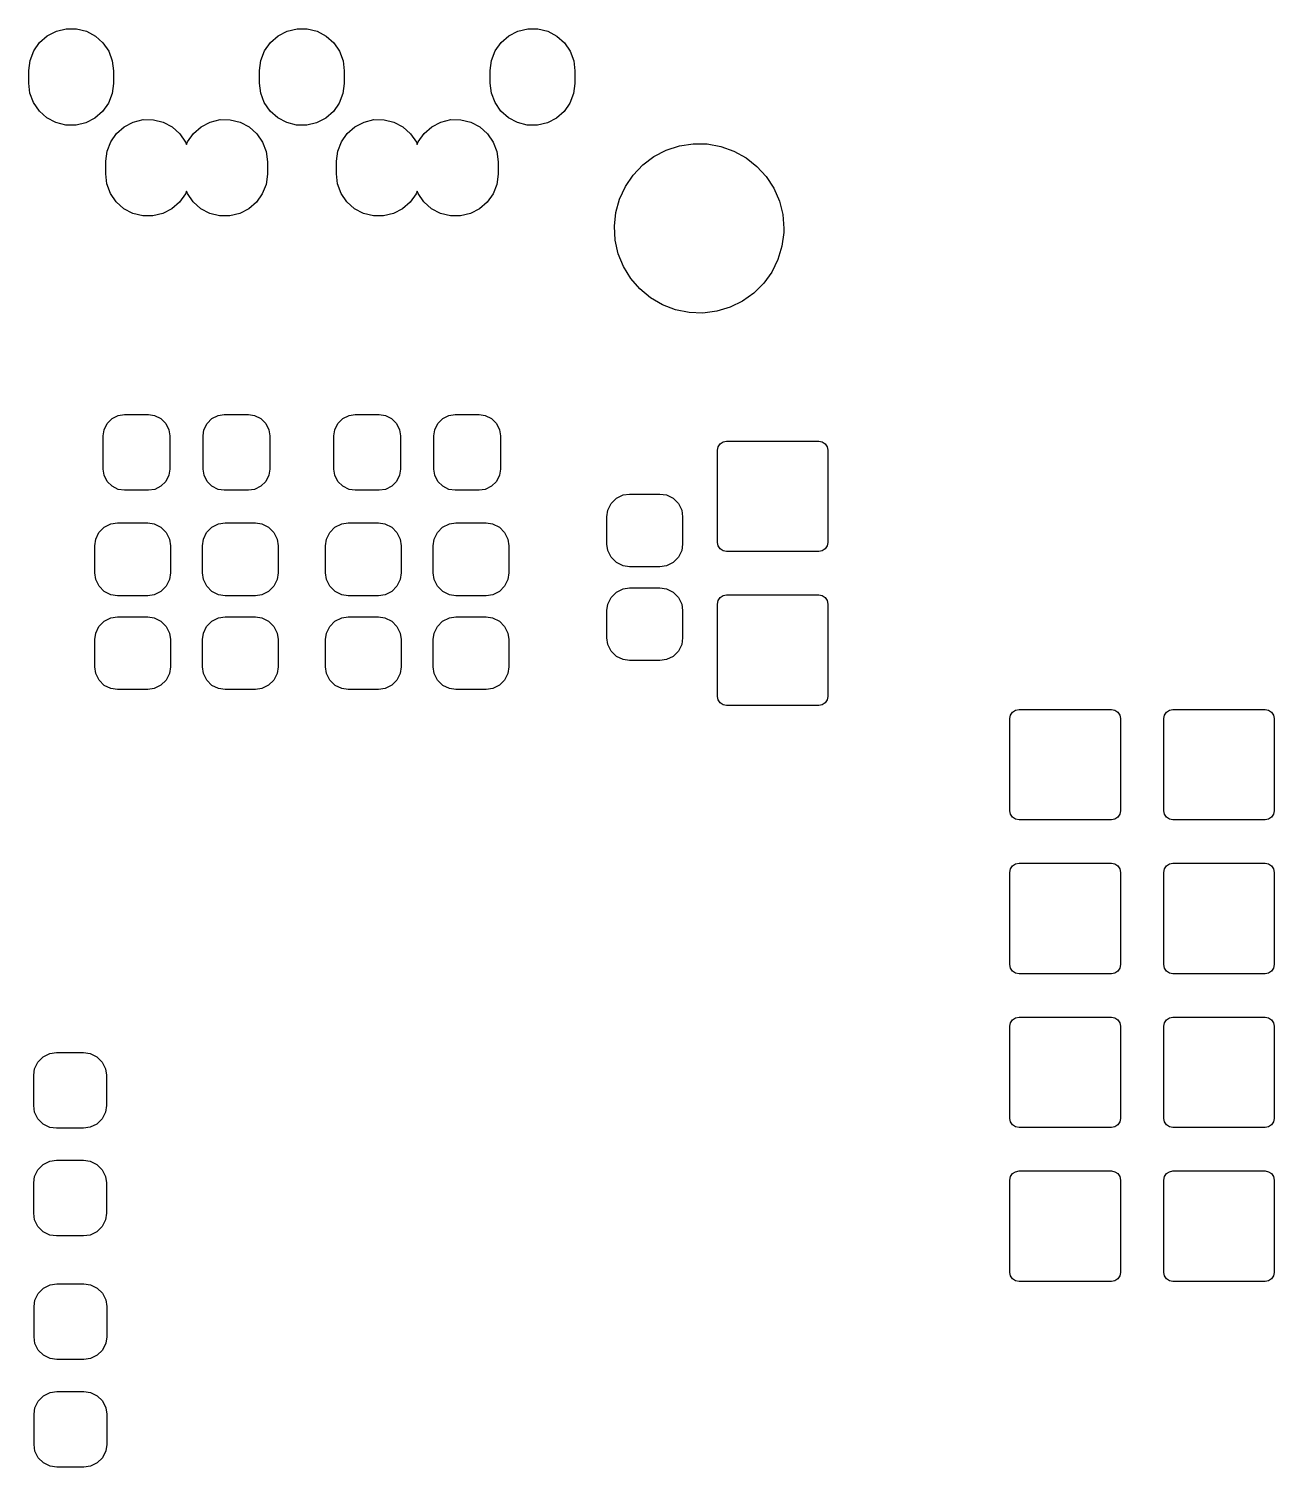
# Model space of a CAD drawing. Extents: x 2.43 to 5.08, y -5.32 to -2.66.
# Drawn here: x 2.882 to 3.692, y -3.685 to -2.75 of the extents above; entities that cross this region are included whole.
import ezdxf

# ---------------------------------------------------------------- set-up
doc = ezdxf.new("R2010")
doc.units = 0
doc.header["$MEASUREMENT"] = 0
doc.layers.add('BLACK', color=7, linetype='CONTINUOUS')

msp = doc.modelspace()

# ---------------------------------------------------------------- linework, layer by layer
at = {"layer": 'BLACK', "linetype": 'CONTINUOUS'}
for p, q in [((2.88956, -2.75857), (2.89455, -2.75421)), ((2.89455, -2.75421), (2.90043, -2.75118)), ((2.90043, -2.75118), (2.90687, -2.74963)), ((2.90687, -2.74963), (2.91349, -2.74967)), ((2.91349, -2.74967), (2.91992, -2.75128)), ((2.91992, -2.75128), (2.92577, -2.75438)), ((2.92577, -2.75438), (2.93071, -2.75878)), ((3.03956, -2.75857), (3.04455, -2.75421)), ((3.04455, -2.75421), (3.05043, -2.75118)), ((3.05043, -2.75118), (3.05687, -2.74963)), ((3.05687, -2.74963), (3.06349, -2.74967)), ((3.06349, -2.74967), (3.06992, -2.75128)), ((3.06992, -2.75128), (3.07577, -2.75438)), ((3.07577, -2.75438), (3.08071, -2.75878)), ((3.18956, -2.75857), (3.19455, -2.75421)), ((3.19455, -2.75421), (3.20043, -2.75118)), ((3.20043, -2.75118), (3.20687, -2.74963)), ((3.20687, -2.74963), (3.21349, -2.74967)), ((3.21349, -2.74967), (3.21992, -2.75128)), ((3.21992, -2.75128), (3.22577, -2.75438)), ((3.22577, -2.75438), (3.23071, -2.75878)), ((2.88335, -2.77015), (2.88575, -2.76398)), ((2.88575, -2.76398), (2.88956, -2.75857)), ((2.93071, -2.75878), (2.93446, -2.76424)), ((2.93446, -2.76424), (2.9368, -2.77043)), ((3.03335, -2.77015), (3.03575, -2.76398)), ((3.03575, -2.76398), (3.03956, -2.75857)), ((3.08071, -2.75878), (3.08446, -2.76424)), ((3.08446, -2.76424), (3.0868, -2.77043)), ((3.18335, -2.77015), (3.18575, -2.76398)), ((3.18575, -2.76398), (3.18956, -2.75857)), ((3.23071, -2.75878), (3.23446, -2.76424)), ((3.23446, -2.76424), (3.2368, -2.77043)), ((2.88248, -2.77672), (2.88335, -2.77015)), ((2.88248, -2.77701), (2.88248, -2.77672)), ((2.9368, -2.77043), (2.9376, -2.77701)), ((3.03248, -2.77672), (3.03335, -2.77015)), ((3.03248, -2.77701), (3.03248, -2.77672)), ((3.0868, -2.77043), (3.0876, -2.77701)), ((3.18248, -2.77672), (3.18335, -2.77015)), ((3.18248, -2.77701), (3.18248, -2.77672)), ((3.2368, -2.77043), (3.2376, -2.77701)), ((2.88248, -2.78488), (2.88248, -2.77701)), ((2.88328, -2.79146), (2.88248, -2.78488)), ((2.9376, -2.78517), (2.93673, -2.79174)), ((2.9376, -2.77701), (2.9376, -2.78488)), ((2.9376, -2.78488), (2.9376, -2.78517)), ((3.03248, -2.78488), (3.03248, -2.77701)), ((3.03328, -2.79146), (3.03248, -2.78488)), ((3.0876, -2.78517), (3.08673, -2.79174)), ((3.0876, -2.77701), (3.0876, -2.78488)), ((3.0876, -2.78488), (3.0876, -2.78517)), ((3.18248, -2.78488), (3.18248, -2.77701)), ((3.18328, -2.79146), (3.18248, -2.78488)), ((3.2376, -2.78517), (3.23673, -2.79174)), ((3.2376, -2.77701), (3.2376, -2.78488)), ((3.2376, -2.78488), (3.2376, -2.78517)), ((2.88562, -2.79765), (2.88328, -2.79146)), ((2.93673, -2.79174), (2.93433, -2.7979)), ((3.03562, -2.79765), (3.03328, -2.79146)), ((3.08673, -2.79174), (3.08433, -2.7979)), ((3.18562, -2.79765), (3.18328, -2.79146)), ((3.23673, -2.79174), (3.23433, -2.7979)), ((2.88937, -2.80311), (2.88562, -2.79765)), ((2.89431, -2.80751), (2.88937, -2.80311)), ((2.93052, -2.80332), (2.92553, -2.80768)), ((2.93433, -2.7979), (2.93052, -2.80332)), ((3.03937, -2.80311), (3.03562, -2.79765)), ((3.04431, -2.80751), (3.03937, -2.80311)), ((3.08052, -2.80332), (3.07553, -2.80768)), ((3.08433, -2.7979), (3.08052, -2.80332)), ((3.18937, -2.80311), (3.18562, -2.79765)), ((3.19431, -2.80751), (3.18937, -2.80311)), ((3.23052, -2.80332), (3.22553, -2.80768)), ((3.23433, -2.7979), (3.23052, -2.80332)), ((2.90016, -2.81061), (2.89431, -2.80751)), ((2.90659, -2.81222), (2.90016, -2.81061)), ((2.91321, -2.81226), (2.90659, -2.81222)), ((2.91965, -2.81071), (2.91321, -2.81226)), ((2.92553, -2.80768), (2.91965, -2.81071)), ((2.93956, -2.81762), (2.94455, -2.81327)), ((2.94455, -2.81327), (2.95043, -2.81023)), ((2.95043, -2.81023), (2.95687, -2.80869)), ((2.95687, -2.80869), (2.96349, -2.80872)), ((2.96349, -2.80872), (2.96992, -2.81033)), ((2.96992, -2.81033), (2.97577, -2.81343)), ((2.97577, -2.81343), (2.98071, -2.81784)), ((2.98956, -2.81762), (2.99455, -2.81327)), ((2.99455, -2.81327), (3.00043, -2.81023)), ((3.00043, -2.81023), (3.00687, -2.80869)), ((3.00687, -2.80869), (3.01349, -2.80872)), ((3.01349, -2.80872), (3.01992, -2.81033)), ((3.01992, -2.81033), (3.02577, -2.81343)), ((3.02577, -2.81343), (3.03071, -2.81784)), ((3.05016, -2.81061), (3.04431, -2.80751)), ((3.05659, -2.81222), (3.05016, -2.81061)), ((3.06321, -2.81226), (3.05659, -2.81222)), ((3.06965, -2.81071), (3.06321, -2.81226)), ((3.07553, -2.80768), (3.06965, -2.81071)), ((3.08956, -2.81762), (3.09455, -2.81327)), ((3.09455, -2.81327), (3.10043, -2.81023)), ((3.10043, -2.81023), (3.10687, -2.80869)), ((3.10687, -2.80869), (3.11349, -2.80872)), ((3.11349, -2.80872), (3.11992, -2.81033)), ((3.11992, -2.81033), (3.12577, -2.81343)), ((3.12577, -2.81343), (3.13071, -2.81784)), ((3.13956, -2.81762), (3.14455, -2.81327)), ((3.14455, -2.81327), (3.15043, -2.81023)), ((3.15043, -2.81023), (3.15687, -2.80869)), ((3.15687, -2.80869), (3.16349, -2.80872)), ((3.16349, -2.80872), (3.16992, -2.81033)), ((3.16992, -2.81033), (3.17577, -2.81343)), ((3.17577, -2.81343), (3.18071, -2.81784)), ((3.20016, -2.81061), (3.19431, -2.80751)), ((3.20659, -2.81222), (3.20016, -2.81061)), ((3.21321, -2.81226), (3.20659, -2.81222)), ((3.21965, -2.81071), (3.21321, -2.81226)), ((3.22553, -2.80768), (3.21965, -2.81071)), ((2.93335, -2.82921), (2.93575, -2.82304)), ((2.93575, -2.82304), (2.93956, -2.81762)), ((2.98071, -2.81784), (2.98446, -2.82329)), ((2.98446, -2.82329), (2.98505, -2.82484)), ((2.98505, -2.82484), (2.98575, -2.82304)), ((2.98575, -2.82304), (2.98956, -2.81762)), ((3.03071, -2.81784), (3.03446, -2.82329)), ((3.03446, -2.82329), (3.0368, -2.82949)), ((3.08335, -2.82921), (3.08575, -2.82304)), ((3.08575, -2.82304), (3.08956, -2.81762)), ((3.13071, -2.81784), (3.13446, -2.82329)), ((3.13446, -2.82329), (3.13505, -2.82484)), ((3.13505, -2.82484), (3.13575, -2.82304)), ((3.13575, -2.82304), (3.13956, -2.81762)), ((3.18071, -2.81784), (3.18446, -2.82329)), ((3.18446, -2.82329), (3.1868, -2.82949)), ((2.93248, -2.83577), (2.93335, -2.82921)), ((3.0368, -2.82949), (3.0376, -2.83606)), ((3.08248, -2.83577), (3.08335, -2.82921)), ((3.1868, -2.82949), (3.1876, -2.83606)), ((3.28171, -2.83815), (3.28894, -2.83273)), ((3.28894, -2.83273), (3.29695, -2.82856)), ((3.29695, -2.82856), (3.30553, -2.82575)), ((3.30553, -2.82575), (3.31446, -2.82439)), ((3.31446, -2.82439), (3.32349, -2.8245)), ((3.32349, -2.8245), (3.33239, -2.82608)), ((3.33239, -2.82608), (3.3409, -2.8291)), ((3.3409, -2.8291), (3.34881, -2.83346)), ((2.93248, -2.83606), (2.93248, -2.83577)), ((2.93248, -2.84394), (2.93248, -2.83606)), ((3.0376, -2.83606), (3.0376, -2.84394)), ((3.08248, -2.83606), (3.08248, -2.83577)), ((3.08248, -2.84394), (3.08248, -2.83606)), ((3.1876, -2.83606), (3.1876, -2.84394)), ((3.27547, -2.84468), (3.28171, -2.83815)), ((3.34881, -2.83346), (3.3559, -2.83906)), ((3.3559, -2.83906), (3.36198, -2.84574)), ((2.93328, -2.85051), (2.93248, -2.84394)), ((2.93562, -2.8567), (2.93328, -2.85051)), ((3.03673, -2.85079), (3.03433, -2.85696)), ((3.0376, -2.84423), (3.03673, -2.85079)), ((3.0376, -2.84394), (3.0376, -2.84423)), ((3.08328, -2.85051), (3.08248, -2.84394)), ((3.08562, -2.8567), (3.08328, -2.85051)), ((3.18673, -2.85079), (3.18433, -2.85696)), ((3.1876, -2.84423), (3.18673, -2.85079)), ((3.1876, -2.84394), (3.1876, -2.84423)), ((3.27038, -2.85214), (3.27547, -2.84468)), ((3.36198, -2.84574), (3.36688, -2.85332)), ((2.93937, -2.86216), (2.93562, -2.8567)), ((2.98433, -2.85696), (2.98052, -2.86238)), ((2.98503, -2.85516), (2.98433, -2.85696)), ((2.98562, -2.8567), (2.98503, -2.85516)), ((2.98937, -2.86216), (2.98562, -2.8567)), ((3.03433, -2.85696), (3.03052, -2.86238)), ((3.08937, -2.86216), (3.08562, -2.8567)), ((3.13433, -2.85696), (3.13052, -2.86238)), ((3.13503, -2.85516), (3.13433, -2.85696)), ((3.13562, -2.8567), (3.13503, -2.85516)), ((3.13937, -2.86216), (3.13562, -2.8567)), ((3.18433, -2.85696), (3.18052, -2.86238)), ((3.26417, -2.86904), (3.26658, -2.86034)), ((3.26658, -2.86034), (3.27038, -2.85214)), ((3.36688, -2.85332), (3.37048, -2.86161)), ((2.94431, -2.86657), (2.93937, -2.86216)), ((2.95016, -2.86967), (2.94431, -2.86657)), ((2.95659, -2.87128), (2.95016, -2.86967)), ((2.96965, -2.86977), (2.96321, -2.87131)), ((2.97553, -2.86673), (2.96965, -2.86977)), ((2.98052, -2.86238), (2.97553, -2.86673)), ((2.99431, -2.86657), (2.98937, -2.86216)), ((3.00016, -2.86967), (2.99431, -2.86657)), ((3.00659, -2.87128), (3.00016, -2.86967)), ((3.01965, -2.86977), (3.01321, -2.87131)), ((3.02553, -2.86673), (3.01965, -2.86977)), ((3.03052, -2.86238), (3.02553, -2.86673)), ((3.09431, -2.86657), (3.08937, -2.86216)), ((3.10016, -2.86967), (3.09431, -2.86657)), ((3.10659, -2.87128), (3.10016, -2.86967)), ((3.11965, -2.86977), (3.11321, -2.87131)), ((3.12553, -2.86673), (3.11965, -2.86977)), ((3.13052, -2.86238), (3.12553, -2.86673)), ((3.14431, -2.86657), (3.13937, -2.86216)), ((3.15016, -2.86967), (3.14431, -2.86657)), ((3.15659, -2.87128), (3.15016, -2.86967)), ((3.16965, -2.86977), (3.16321, -2.87131)), ((3.17553, -2.86673), (3.16965, -2.86977)), ((3.18052, -2.86238), (3.17553, -2.86673)), ((3.26321, -2.87802), (3.26417, -2.86904)), ((3.37048, -2.86161), (3.37269, -2.87037)), ((3.37269, -2.87037), (3.37343, -2.87937)), ((2.96321, -2.87131), (2.95659, -2.87128)), ((3.01321, -2.87131), (3.00659, -2.87128)), ((3.11321, -2.87131), (3.10659, -2.87128)), ((3.16321, -2.87131), (3.15659, -2.87128)), ((3.26373, -2.88704), (3.26321, -2.87802)), ((3.37343, -2.87937), (3.37336, -2.88206)), ((3.26571, -2.89585), (3.26373, -2.88704)), ((3.37336, -2.88206), (3.37218, -2.89102)), ((3.26911, -2.90422), (3.26571, -2.89585)), ((3.37218, -2.89102), (3.36955, -2.89966)), ((3.27383, -2.91192), (3.26911, -2.90422)), ((3.36555, -2.90776), (3.36028, -2.91509)), ((3.36955, -2.89966), (3.36555, -2.90776)), ((3.27974, -2.91875), (3.27383, -2.91192)), ((3.36028, -2.91509), (3.35388, -2.92147)), ((3.28669, -2.92452), (3.27974, -2.91875)), ((3.29449, -2.92908), (3.28669, -2.92452)), ((3.35388, -2.92147), (3.34653, -2.92671)), ((3.30293, -2.9323), (3.29449, -2.92908)), ((3.31178, -2.9341), (3.30293, -2.9323)), ((3.32081, -2.93443), (3.31178, -2.9341)), ((3.32977, -2.93328), (3.32081, -2.93443)), ((3.33842, -2.93069), (3.32977, -2.93328)), ((3.34653, -2.92671), (3.33842, -2.93069)), ((2.93662, -3.00297), (2.94069, -3.00097)), ((2.94069, -3.00097), (2.94465, -3.00039)), ((2.94465, -3.00039), (2.96039, -3.00039)), ((2.96039, -3.00039), (2.96433, -3.00097)), ((2.96433, -3.00097), (2.9684, -3.00296)), ((3.00158, -3.00297), (3.00565, -3.00097)), ((3.00565, -3.00097), (3.00961, -3.00039)), ((3.00961, -3.00039), (3.02535, -3.00039)), ((3.02535, -3.00039), (3.02929, -3.00097)), ((3.02929, -3.00097), (3.03336, -3.00296)), ((3.08662, -3.00297), (3.09069, -3.00097)), ((3.09069, -3.00097), (3.09465, -3.00039)), ((3.09465, -3.00039), (3.11039, -3.00039)), ((3.11039, -3.00039), (3.11433, -3.00097)), ((3.11433, -3.00097), (3.1184, -3.00296)), ((3.15158, -3.00297), (3.15565, -3.00097)), ((3.15565, -3.00097), (3.15961, -3.00039)), ((3.15961, -3.00039), (3.17535, -3.00039)), ((3.17535, -3.00039), (3.17929, -3.00097)), ((3.17929, -3.00097), (3.18336, -3.00296)), ((2.93087, -3.01417), (2.93144, -3.01024)), ((2.93144, -3.01024), (2.93343, -3.00617)), ((2.93343, -3.00617), (2.93662, -3.00297)), ((2.9684, -3.00296), (2.9716, -3.00615)), ((2.9716, -3.00615), (2.97359, -3.01021)), ((2.97359, -3.01021), (2.97417, -3.01417)), ((2.99583, -3.01417), (2.9964, -3.01024)), ((2.9964, -3.01024), (2.99839, -3.00617)), ((2.99839, -3.00617), (3.00158, -3.00297)), ((3.03336, -3.00296), (3.03656, -3.00615)), ((3.03656, -3.00615), (3.03855, -3.01021)), ((3.03855, -3.01021), (3.03913, -3.01417)), ((3.08087, -3.01417), (3.08144, -3.01024)), ((3.08144, -3.01024), (3.08343, -3.00617)), ((3.08343, -3.00617), (3.08662, -3.00297)), ((3.1184, -3.00296), (3.1216, -3.00615)), ((3.1216, -3.00615), (3.12359, -3.01021)), ((3.12359, -3.01021), (3.12417, -3.01417)), ((3.14583, -3.01417), (3.1464, -3.01024)), ((3.1464, -3.01024), (3.14839, -3.00617)), ((3.14839, -3.00617), (3.15158, -3.00297)), ((3.18336, -3.00296), (3.18656, -3.00615)), ((3.18656, -3.00615), (3.18855, -3.01021)), ((3.18855, -3.01021), (3.18913, -3.01417)), ((2.93087, -3.03583), (2.93087, -3.01417)), ((2.97417, -3.01417), (2.97417, -3.03583)), ((2.99583, -3.03583), (2.99583, -3.01417)), ((3.03913, -3.01417), (3.03913, -3.03583)), ((3.08087, -3.03583), (3.08087, -3.01417)), ((3.12417, -3.01417), (3.12417, -3.03583)), ((3.14583, -3.03583), (3.14583, -3.01417)), ((3.18913, -3.01417), (3.18913, -3.03583)), ((3.33069, -3.02128), (3.33197, -3.01937)), ((3.33197, -3.01937), (3.33388, -3.01809)), ((3.33388, -3.01809), (3.33614, -3.01764)), ((3.33614, -3.01764), (3.39614, -3.01764)), ((3.39614, -3.01764), (3.3984, -3.01809)), ((3.3984, -3.01809), (3.40032, -3.01937)), ((3.40032, -3.01937), (3.4016, -3.02128)), ((3.33024, -3.02354), (3.33069, -3.02128)), ((3.33024, -3.08354), (3.33024, -3.02354)), ((3.4016, -3.02128), (3.40205, -3.02354)), ((3.40205, -3.02354), (3.40205, -3.08354)), ((2.93145, -3.03979), (2.93087, -3.03583)), ((2.97417, -3.03583), (2.9736, -3.03976)), ((2.99641, -3.03979), (2.99583, -3.03583)), ((3.03913, -3.03583), (3.03856, -3.03976)), ((3.08145, -3.03979), (3.08087, -3.03583)), ((3.12417, -3.03583), (3.1236, -3.03976)), ((3.14641, -3.03979), (3.14583, -3.03583)), ((3.18913, -3.03583), (3.18856, -3.03976)), ((2.93344, -3.04385), (2.93145, -3.03979)), ((2.93664, -3.04704), (2.93344, -3.04385)), ((2.94071, -3.04903), (2.93664, -3.04704)), ((2.96842, -3.04703), (2.96435, -3.04903)), ((2.97161, -3.04383), (2.96842, -3.04703)), ((2.9736, -3.03976), (2.97161, -3.04383)), ((2.9984, -3.04385), (2.99641, -3.03979)), ((3.0016, -3.04704), (2.9984, -3.04385)), ((3.00567, -3.04903), (3.0016, -3.04704)), ((3.03338, -3.04703), (3.02931, -3.04903)), ((3.03657, -3.04383), (3.03338, -3.04703)), ((3.03856, -3.03976), (3.03657, -3.04383)), ((3.08344, -3.04385), (3.08145, -3.03979)), ((3.08664, -3.04704), (3.08344, -3.04385)), ((3.09071, -3.04903), (3.08664, -3.04704)), ((3.11842, -3.04703), (3.11435, -3.04903)), ((3.12161, -3.04383), (3.11842, -3.04703)), ((3.1236, -3.03976), (3.12161, -3.04383)), ((3.1484, -3.04385), (3.14641, -3.03979)), ((3.1516, -3.04704), (3.1484, -3.04385)), ((3.15567, -3.04903), (3.1516, -3.04704)), ((3.18338, -3.04703), (3.17931, -3.04903)), ((3.18657, -3.04383), (3.18338, -3.04703)), ((3.18856, -3.03976), (3.18657, -3.04383)), ((2.94465, -3.04961), (2.94071, -3.04903)), ((2.96039, -3.04961), (2.94465, -3.04961)), ((2.96435, -3.04903), (2.96039, -3.04961)), ((3.00961, -3.04961), (3.00567, -3.04903)), ((3.02535, -3.04961), (3.00961, -3.04961)), ((3.02931, -3.04903), (3.02535, -3.04961)), ((3.09465, -3.04961), (3.09071, -3.04903)), ((3.11039, -3.04961), (3.09465, -3.04961)), ((3.11435, -3.04903), (3.11039, -3.04961)), ((3.15961, -3.04961), (3.15567, -3.04903)), ((3.17535, -3.04961), (3.15961, -3.04961)), ((3.17931, -3.04903), (3.17535, -3.04961)), ((3.26112, -3.05824), (3.26455, -3.05481)), ((3.26455, -3.05481), (3.2689, -3.05267)), ((3.2689, -3.05267), (3.27314, -3.05205)), ((3.27314, -3.05205), (3.29283, -3.05205)), ((3.29283, -3.05205), (3.29705, -3.05266)), ((3.29705, -3.05266), (3.3014, -3.05479)), ((3.3014, -3.05479), (3.30483, -3.05822)), ((3.25838, -3.06681), (3.259, -3.06259)), ((3.259, -3.06259), (3.26112, -3.05824)), ((3.30483, -3.05822), (3.30697, -3.06257)), ((3.30697, -3.06257), (3.30759, -3.06681)), ((2.92814, -3.07706), (2.93156, -3.07363)), ((2.93156, -3.07363), (2.93591, -3.07149)), ((2.93591, -3.07149), (2.94016, -3.07087)), ((2.94016, -3.07087), (2.95984, -3.07087)), ((2.95984, -3.07087), (2.96406, -3.07148)), ((2.96406, -3.07148), (2.96842, -3.07361)), ((2.96842, -3.07361), (2.97185, -3.07704)), ((2.99814, -3.07706), (3.00156, -3.07363)), ((3.00156, -3.07363), (3.00591, -3.07149)), ((3.00591, -3.07149), (3.01016, -3.07087)), ((3.01016, -3.07087), (3.02984, -3.07087)), ((3.02984, -3.07087), (3.03406, -3.07148)), ((3.03406, -3.07148), (3.03842, -3.07361)), ((3.03842, -3.07361), (3.04185, -3.07704)), ((3.07814, -3.07706), (3.08156, -3.07363)), ((3.08156, -3.07363), (3.08591, -3.07149)), ((3.08591, -3.07149), (3.09016, -3.07087)), ((3.09016, -3.07087), (3.10984, -3.07087)), ((3.10984, -3.07087), (3.11406, -3.07148)), ((3.11406, -3.07148), (3.11842, -3.07361)), ((3.11842, -3.07361), (3.12185, -3.07704)), ((3.14814, -3.07706), (3.15156, -3.07363)), ((3.15156, -3.07363), (3.15591, -3.07149)), ((3.15591, -3.07149), (3.16016, -3.07087)), ((3.16016, -3.07087), (3.17984, -3.07087)), ((3.17984, -3.07087), (3.18406, -3.07148)), ((3.18406, -3.07148), (3.18842, -3.07361)), ((3.18842, -3.07361), (3.19185, -3.07704)), ((3.25838, -3.08453), (3.25838, -3.06681)), ((3.30759, -3.06681), (3.30759, -3.08453)), ((2.92539, -3.08563), (2.92601, -3.08141)), ((2.92601, -3.08141), (2.92814, -3.07706)), ((2.97185, -3.07704), (2.97398, -3.08139)), ((2.97398, -3.08139), (2.97461, -3.08563)), ((2.99539, -3.08563), (2.99601, -3.08141)), ((2.99601, -3.08141), (2.99814, -3.07706)), ((3.04185, -3.07704), (3.04398, -3.08139)), ((3.04398, -3.08139), (3.04461, -3.08563)), ((3.07539, -3.08563), (3.07601, -3.08141)), ((3.07601, -3.08141), (3.07814, -3.07706)), ((3.12185, -3.07704), (3.12398, -3.08139)), ((3.12398, -3.08139), (3.12461, -3.08563)), ((3.14539, -3.08563), (3.14601, -3.08141)), ((3.14601, -3.08141), (3.14814, -3.07706)), ((3.19185, -3.07704), (3.19398, -3.08139)), ((3.19398, -3.08139), (3.19461, -3.08563)), ((3.259, -3.08877), (3.25838, -3.08453)), ((3.30759, -3.08453), (3.30698, -3.08874)), ((3.33069, -3.0858), (3.33024, -3.08354)), ((3.40205, -3.08354), (3.4016, -3.0858)), ((2.92539, -3.10335), (2.92539, -3.08563)), ((2.97461, -3.08563), (2.97461, -3.10335)), ((2.99539, -3.10335), (2.99539, -3.08563)), ((3.04461, -3.08563), (3.04461, -3.10335)), ((3.07539, -3.10335), (3.07539, -3.08563)), ((3.12461, -3.08563), (3.12461, -3.10335)), ((3.14539, -3.10335), (3.14539, -3.08563)), ((3.19461, -3.08563), (3.19461, -3.10335)), ((3.26114, -3.09312), (3.259, -3.08877)), ((3.26457, -3.09655), (3.26114, -3.09312)), ((3.30485, -3.0931), (3.30142, -3.09653)), ((3.30698, -3.08874), (3.30485, -3.0931)), ((3.33197, -3.08772), (3.33069, -3.0858)), ((3.33388, -3.089), (3.33197, -3.08772)), ((3.33614, -3.08945), (3.33388, -3.089)), ((3.39614, -3.08945), (3.33614, -3.08945)), ((3.3984, -3.089), (3.39614, -3.08945)), ((3.40032, -3.08772), (3.3984, -3.089)), ((3.4016, -3.0858), (3.40032, -3.08772)), ((2.92602, -3.10759), (2.92539, -3.10335)), ((2.97461, -3.10335), (2.97399, -3.10756)), ((2.99602, -3.10759), (2.99539, -3.10335)), ((3.04461, -3.10335), (3.04399, -3.10756)), ((3.07602, -3.10759), (3.07539, -3.10335)), ((3.12461, -3.10335), (3.12399, -3.10756)), ((3.14602, -3.10759), (3.14539, -3.10335)), ((3.19461, -3.10335), (3.19399, -3.10756)), ((3.26893, -3.09868), (3.26457, -3.09655)), ((3.27314, -3.09929), (3.26893, -3.09868)), ((3.29283, -3.09929), (3.27314, -3.09929)), ((3.29707, -3.09867), (3.29283, -3.09929)), ((3.30142, -3.09653), (3.29707, -3.09867)), ((2.92815, -3.11194), (2.92602, -3.10759)), ((2.93158, -3.11537), (2.92815, -3.11194)), ((2.97186, -3.11192), (2.96844, -3.11535)), ((2.97399, -3.10756), (2.97186, -3.11192)), ((2.99815, -3.11194), (2.99602, -3.10759)), ((3.00158, -3.11537), (2.99815, -3.11194)), ((3.04186, -3.11192), (3.03844, -3.11535)), ((3.04399, -3.10756), (3.04186, -3.11192)), ((3.07815, -3.11194), (3.07602, -3.10759)), ((3.08158, -3.11537), (3.07815, -3.11194)), ((3.12186, -3.11192), (3.11844, -3.11535)), ((3.12399, -3.10756), (3.12186, -3.11192)), ((3.14815, -3.11194), (3.14602, -3.10759)), ((3.15158, -3.11537), (3.14815, -3.11194)), ((3.19186, -3.11192), (3.18844, -3.11535)), ((3.19399, -3.10756), (3.19186, -3.11192)), ((3.2689, -3.11369), (3.27314, -3.11307)), ((3.27314, -3.11307), (3.29283, -3.11307)), ((3.29283, -3.11307), (3.29705, -3.11369)), ((2.93594, -3.11749), (2.93158, -3.11537)), ((2.94016, -3.11811), (2.93594, -3.11749)), ((2.95984, -3.11811), (2.94016, -3.11811)), ((2.96409, -3.11749), (2.95984, -3.11811)), ((2.96844, -3.11535), (2.96409, -3.11749)), ((3.00594, -3.11749), (3.00158, -3.11537)), ((3.01016, -3.11811), (3.00594, -3.11749)), ((3.02984, -3.11811), (3.01016, -3.11811)), ((3.03409, -3.11749), (3.02984, -3.11811)), ((3.03844, -3.11535), (3.03409, -3.11749)), ((3.08594, -3.11749), (3.08158, -3.11537)), ((3.09016, -3.11811), (3.08594, -3.11749)), ((3.10984, -3.11811), (3.09016, -3.11811)), ((3.11409, -3.11749), (3.10984, -3.11811)), ((3.11844, -3.11535), (3.11409, -3.11749)), ((3.15594, -3.11749), (3.15158, -3.11537)), ((3.16016, -3.11811), (3.15594, -3.11749)), ((3.17984, -3.11811), (3.16016, -3.11811)), ((3.18409, -3.11749), (3.17984, -3.11811)), ((3.18844, -3.11535), (3.18409, -3.11749)), ((3.259, -3.12362), (3.26112, -3.11926)), ((3.26112, -3.11926), (3.26455, -3.11583)), ((3.26455, -3.11583), (3.2689, -3.11369)), ((3.29705, -3.11369), (3.3014, -3.11581)), ((3.3014, -3.11581), (3.30483, -3.11924)), ((3.30483, -3.11924), (3.30697, -3.12359)), ((3.33024, -3.12354), (3.33069, -3.12128)), ((3.33069, -3.12128), (3.33197, -3.11937)), ((3.33197, -3.11937), (3.33388, -3.11809)), ((3.33388, -3.11809), (3.33614, -3.11764)), ((3.33614, -3.11764), (3.39614, -3.11764)), ((3.39614, -3.11764), (3.3984, -3.11809)), ((3.3984, -3.11809), (3.40032, -3.11937)), ((3.40032, -3.11937), (3.4016, -3.12128)), ((3.4016, -3.12128), (3.40205, -3.12354)), ((2.93591, -3.13251), (2.94016, -3.13189)), ((2.94016, -3.13189), (2.95984, -3.13189)), ((2.95984, -3.13189), (2.96406, -3.13251)), ((3.00591, -3.13251), (3.01016, -3.13189)), ((3.01016, -3.13189), (3.02984, -3.13189)), ((3.02984, -3.13189), (3.03406, -3.13251)), ((3.08591, -3.13251), (3.09016, -3.13189)), ((3.09016, -3.13189), (3.10984, -3.13189)), ((3.10984, -3.13189), (3.11406, -3.13251)), ((3.15591, -3.13251), (3.16016, -3.13189)), ((3.16016, -3.13189), (3.17984, -3.13189)), ((3.17984, -3.13189), (3.18406, -3.13251)), ((3.25838, -3.12783), (3.259, -3.12362)), ((3.25838, -3.14555), (3.25838, -3.12783)), ((3.30697, -3.12359), (3.30759, -3.12783)), ((3.30759, -3.12783), (3.30759, -3.14555)), ((3.33024, -3.18354), (3.33024, -3.12354)), ((3.40205, -3.12354), (3.40205, -3.18354)), ((2.92601, -3.14244), (2.92814, -3.13808)), ((2.92814, -3.13808), (2.93156, -3.13465)), ((2.93156, -3.13465), (2.93591, -3.13251)), ((2.96406, -3.13251), (2.96842, -3.13463)), ((2.96842, -3.13463), (2.97185, -3.13806)), ((2.97185, -3.13806), (2.97398, -3.14241)), ((2.99601, -3.14244), (2.99814, -3.13808)), ((2.99814, -3.13808), (3.00156, -3.13465)), ((3.00156, -3.13465), (3.00591, -3.13251)), ((3.03406, -3.13251), (3.03842, -3.13463)), ((3.03842, -3.13463), (3.04185, -3.13806)), ((3.04185, -3.13806), (3.04398, -3.14241)), ((3.07601, -3.14244), (3.07814, -3.13808)), ((3.07814, -3.13808), (3.08156, -3.13465)), ((3.08156, -3.13465), (3.08591, -3.13251)), ((3.11406, -3.13251), (3.11842, -3.13463)), ((3.11842, -3.13463), (3.12185, -3.13806)), ((3.12185, -3.13806), (3.12398, -3.14241)), ((3.14601, -3.14244), (3.14814, -3.13808)), ((3.14814, -3.13808), (3.15156, -3.13465)), ((3.15156, -3.13465), (3.15591, -3.13251)), ((3.18406, -3.13251), (3.18842, -3.13463)), ((3.18842, -3.13463), (3.19185, -3.13806)), ((3.19185, -3.13806), (3.19398, -3.14241)), ((2.92539, -3.14665), (2.92601, -3.14244)), ((2.92539, -3.16437), (2.92539, -3.14665)), ((2.97398, -3.14241), (2.97461, -3.14665)), ((2.97461, -3.14665), (2.97461, -3.16437)), ((2.99539, -3.14665), (2.99601, -3.14244)), ((2.99539, -3.16437), (2.99539, -3.14665)), ((3.04398, -3.14241), (3.04461, -3.14665)), ((3.04461, -3.14665), (3.04461, -3.16437)), ((3.07539, -3.14665), (3.07601, -3.14244)), ((3.07539, -3.16437), (3.07539, -3.14665)), ((3.12398, -3.14241), (3.12461, -3.14665)), ((3.12461, -3.14665), (3.12461, -3.16437)), ((3.14539, -3.14665), (3.14601, -3.14244)), ((3.14539, -3.16437), (3.14539, -3.14665)), ((3.19398, -3.14241), (3.19461, -3.14665)), ((3.19461, -3.14665), (3.19461, -3.16437)), ((3.259, -3.14979), (3.25838, -3.14555)), ((3.26114, -3.15415), (3.259, -3.14979)), ((3.30698, -3.14977), (3.30485, -3.15412)), ((3.30759, -3.14555), (3.30698, -3.14977)), ((3.26457, -3.15757), (3.26114, -3.15415)), ((3.26893, -3.1597), (3.26457, -3.15757)), ((3.27314, -3.16031), (3.26893, -3.1597)), ((3.29707, -3.15969), (3.29283, -3.16031)), ((3.30142, -3.15756), (3.29707, -3.15969)), ((3.30485, -3.15412), (3.30142, -3.15756)), ((2.92602, -3.16861), (2.92539, -3.16437)), ((2.92815, -3.17296), (2.92602, -3.16861)), ((2.97399, -3.16859), (2.97186, -3.17294)), ((2.97461, -3.16437), (2.97399, -3.16859)), ((2.99602, -3.16861), (2.99539, -3.16437)), ((2.99815, -3.17296), (2.99602, -3.16861)), ((3.04399, -3.16859), (3.04186, -3.17294)), ((3.04461, -3.16437), (3.04399, -3.16859)), ((3.07602, -3.16861), (3.07539, -3.16437)), ((3.07815, -3.17296), (3.07602, -3.16861)), ((3.12399, -3.16859), (3.12186, -3.17294)), ((3.12461, -3.16437), (3.12399, -3.16859)), ((3.14602, -3.16861), (3.14539, -3.16437)), ((3.14815, -3.17296), (3.14602, -3.16861)), ((3.19399, -3.16859), (3.19186, -3.17294)), ((3.19461, -3.16437), (3.19399, -3.16859)), ((3.29283, -3.16031), (3.27314, -3.16031)), ((2.93158, -3.17639), (2.92815, -3.17296)), ((2.93594, -3.17852), (2.93158, -3.17639)), ((2.94016, -3.17913), (2.93594, -3.17852)), ((2.96409, -3.17851), (2.95984, -3.17913)), ((2.96844, -3.17637), (2.96409, -3.17851)), ((2.97186, -3.17294), (2.96844, -3.17637)), ((3.00158, -3.17639), (2.99815, -3.17296)), ((3.00594, -3.17852), (3.00158, -3.17639)), ((3.01016, -3.17913), (3.00594, -3.17852)), ((3.03409, -3.17851), (3.02984, -3.17913)), ((3.03844, -3.17637), (3.03409, -3.17851)), ((3.04186, -3.17294), (3.03844, -3.17637)), ((3.08158, -3.17639), (3.07815, -3.17296)), ((3.08594, -3.17852), (3.08158, -3.17639)), ((3.09016, -3.17913), (3.08594, -3.17852)), ((3.11409, -3.17851), (3.10984, -3.17913)), ((3.11844, -3.17637), (3.11409, -3.17851)), ((3.12186, -3.17294), (3.11844, -3.17637)), ((3.15158, -3.17639), (3.14815, -3.17296)), ((3.15594, -3.17852), (3.15158, -3.17639)), ((3.16016, -3.17913), (3.15594, -3.17852)), ((3.18409, -3.17851), (3.17984, -3.17913)), ((3.18844, -3.17637), (3.18409, -3.17851)), ((3.19186, -3.17294), (3.18844, -3.17637)), ((2.95984, -3.17913), (2.94016, -3.17913)), ((3.02984, -3.17913), (3.01016, -3.17913)), ((3.10984, -3.17913), (3.09016, -3.17913)), ((3.17984, -3.17913), (3.16016, -3.17913)), ((3.33069, -3.1858), (3.33024, -3.18354)), ((3.33197, -3.18772), (3.33069, -3.1858)), ((3.33388, -3.189), (3.33197, -3.18772)), ((3.40032, -3.18772), (3.3984, -3.189)), ((3.4016, -3.1858), (3.40032, -3.18772)), ((3.40205, -3.18354), (3.4016, -3.1858)), ((3.33614, -3.18945), (3.33388, -3.189)), ((3.39614, -3.18945), (3.33614, -3.18945)), ((3.3984, -3.189), (3.39614, -3.18945)), ((3.52039, -3.19795), (3.52084, -3.19569)), ((3.52084, -3.19569), (3.52212, -3.19378)), ((3.52212, -3.19378), (3.52404, -3.1925)), ((3.52404, -3.1925), (3.5263, -3.19205)), ((3.5263, -3.19205), (3.5863, -3.19205)), ((3.5863, -3.19205), (3.58856, -3.1925)), ((3.58856, -3.1925), (3.59048, -3.19378)), ((3.59048, -3.19378), (3.59176, -3.19569)), ((3.59176, -3.19569), (3.5922, -3.19795)), ((3.62039, -3.19795), (3.62084, -3.19569)), ((3.62084, -3.19569), (3.62212, -3.19378)), ((3.62212, -3.19378), (3.62404, -3.1925)), ((3.62404, -3.1925), (3.6263, -3.19205)), ((3.6263, -3.19205), (3.6863, -3.19205)), ((3.6863, -3.19205), (3.68856, -3.1925)), ((3.68856, -3.1925), (3.69048, -3.19378)), ((3.69048, -3.19378), (3.69176, -3.19569)), ((3.69176, -3.19569), (3.6922, -3.19795)), ((3.52039, -3.25795), (3.52039, -3.19795)), ((3.5922, -3.19795), (3.5922, -3.25795)), ((3.62039, -3.25795), (3.62039, -3.19795)), ((3.6922, -3.19795), (3.6922, -3.25795)), ((3.52084, -3.26021), (3.52039, -3.25795)), ((3.52212, -3.26213), (3.52084, -3.26021)), ((3.52404, -3.26341), (3.52212, -3.26213)), ((3.59048, -3.26213), (3.58856, -3.26341)), ((3.59176, -3.26021), (3.59048, -3.26213)), ((3.5922, -3.25795), (3.59176, -3.26021)), ((3.62084, -3.26021), (3.62039, -3.25795)), ((3.62212, -3.26213), (3.62084, -3.26021)), ((3.62404, -3.26341), (3.62212, -3.26213)), ((3.69048, -3.26213), (3.68856, -3.26341)), ((3.69176, -3.26021), (3.69048, -3.26213)), ((3.6922, -3.25795), (3.69176, -3.26021)), ((3.5263, -3.26386), (3.52404, -3.26341)), ((3.5863, -3.26386), (3.5263, -3.26386)), ((3.58856, -3.26341), (3.5863, -3.26386)), ((3.6263, -3.26386), (3.62404, -3.26341)), ((3.6863, -3.26386), (3.6263, -3.26386)), ((3.68856, -3.26341), (3.6863, -3.26386)), ((3.52039, -3.29795), (3.52084, -3.29569)), ((3.52039, -3.35795), (3.52039, -3.29795)), ((3.52084, -3.29569), (3.52212, -3.29378)), ((3.52212, -3.29378), (3.52404, -3.2925)), ((3.52404, -3.2925), (3.5263, -3.29205)), ((3.5263, -3.29205), (3.5863, -3.29205)), ((3.5863, -3.29205), (3.58856, -3.2925)), ((3.58856, -3.2925), (3.59048, -3.29378)), ((3.59048, -3.29378), (3.59176, -3.29569)), ((3.59176, -3.29569), (3.5922, -3.29795)), ((3.5922, -3.29795), (3.5922, -3.35795)), ((3.62039, -3.29795), (3.62084, -3.29569)), ((3.62039, -3.35795), (3.62039, -3.29795)), ((3.62084, -3.29569), (3.62212, -3.29378)), ((3.62212, -3.29378), (3.62404, -3.2925)), ((3.62404, -3.2925), (3.6263, -3.29205)), ((3.6263, -3.29205), (3.6863, -3.29205)), ((3.6863, -3.29205), (3.68856, -3.2925)), ((3.68856, -3.2925), (3.69048, -3.29378)), ((3.69048, -3.29378), (3.69176, -3.29569)), ((3.69176, -3.29569), (3.6922, -3.29795)), ((3.6922, -3.29795), (3.6922, -3.35795)), ((3.52084, -3.36021), (3.52039, -3.35795)), ((3.52212, -3.36213), (3.52084, -3.36021)), ((3.52404, -3.36341), (3.52212, -3.36213)), ((3.5263, -3.36386), (3.52404, -3.36341)), ((3.5863, -3.36386), (3.5263, -3.36386)), ((3.58856, -3.36341), (3.5863, -3.36386)), ((3.59048, -3.36213), (3.58856, -3.36341)), ((3.59176, -3.36021), (3.59048, -3.36213)), ((3.5922, -3.35795), (3.59176, -3.36021)), ((3.62084, -3.36021), (3.62039, -3.35795)), ((3.62212, -3.36213), (3.62084, -3.36021)), ((3.62404, -3.36341), (3.62212, -3.36213)), ((3.6263, -3.36386), (3.62404, -3.36341)), ((3.6863, -3.36386), (3.6263, -3.36386)), ((3.68856, -3.36341), (3.6863, -3.36386)), ((3.69048, -3.36213), (3.68856, -3.36341)), ((3.69176, -3.36021), (3.69048, -3.36213)), ((3.6922, -3.35795), (3.69176, -3.36021)), ((3.52084, -3.39569), (3.52212, -3.39378)), ((3.52212, -3.39378), (3.52404, -3.3925)), ((3.52404, -3.3925), (3.5263, -3.39205)), ((3.5263, -3.39205), (3.5863, -3.39205)), ((3.5863, -3.39205), (3.58856, -3.3925)), ((3.58856, -3.3925), (3.59048, -3.39378)), ((3.59048, -3.39378), (3.59176, -3.39569)), ((3.62084, -3.39569), (3.62212, -3.39378)), ((3.62212, -3.39378), (3.62404, -3.3925)), ((3.62404, -3.3925), (3.6263, -3.39205)), ((3.6263, -3.39205), (3.6863, -3.39205)), ((3.6863, -3.39205), (3.68856, -3.3925)), ((3.68856, -3.3925), (3.69048, -3.39378)), ((3.69048, -3.39378), (3.69176, -3.39569)), ((3.52039, -3.39795), (3.52084, -3.39569)), ((3.52039, -3.45795), (3.52039, -3.39795)), ((3.59176, -3.39569), (3.5922, -3.39795)), ((3.5922, -3.39795), (3.5922, -3.45795)), ((3.62039, -3.39795), (3.62084, -3.39569)), ((3.62039, -3.45795), (3.62039, -3.39795)), ((3.69176, -3.39569), (3.6922, -3.39795)), ((3.6922, -3.39795), (3.6922, -3.45795)), ((2.88631, -3.42564), (2.88843, -3.42128)), ((2.88843, -3.42128), (2.89186, -3.41785)), ((2.89186, -3.41785), (2.89621, -3.41572)), ((2.89621, -3.41572), (2.90045, -3.41509)), ((2.90045, -3.41509), (2.91817, -3.41509)), ((2.91817, -3.41509), (2.92239, -3.41571)), ((2.92239, -3.41571), (2.92674, -3.41784)), ((2.92674, -3.41784), (2.93017, -3.42126)), ((2.93017, -3.42126), (2.93231, -3.42561)), ((2.88569, -3.42986), (2.88631, -3.42564)), ((2.88569, -3.44954), (2.88569, -3.42986)), ((2.93231, -3.42561), (2.93293, -3.42986)), ((2.93293, -3.42986), (2.93293, -3.44954)), ((2.88631, -3.45379), (2.88569, -3.44954)), ((2.93293, -3.44954), (2.93232, -3.45376)), ((2.88845, -3.45814), (2.88631, -3.45379)), ((2.89188, -3.46156), (2.88845, -3.45814)), ((2.93019, -3.45812), (2.92676, -3.46155)), ((2.93232, -3.45376), (2.93019, -3.45812)), ((3.52084, -3.46021), (3.52039, -3.45795)), ((3.5922, -3.45795), (3.59176, -3.46021)), ((3.62084, -3.46021), (3.62039, -3.45795)), ((3.6922, -3.45795), (3.69176, -3.46021)), ((2.89624, -3.46369), (2.89188, -3.46156)), ((2.90045, -3.46431), (2.89624, -3.46369)), ((2.91817, -3.46431), (2.90045, -3.46431)), ((2.92241, -3.46368), (2.91817, -3.46431)), ((2.92676, -3.46155), (2.92241, -3.46368)), ((3.52212, -3.46213), (3.52084, -3.46021)), ((3.52404, -3.46341), (3.52212, -3.46213)), ((3.5263, -3.46386), (3.52404, -3.46341)), ((3.5863, -3.46386), (3.5263, -3.46386)), ((3.58856, -3.46341), (3.5863, -3.46386)), ((3.59048, -3.46213), (3.58856, -3.46341)), ((3.59176, -3.46021), (3.59048, -3.46213)), ((3.62212, -3.46213), (3.62084, -3.46021)), ((3.62404, -3.46341), (3.62212, -3.46213)), ((3.6263, -3.46386), (3.62404, -3.46341)), ((3.6863, -3.46386), (3.6263, -3.46386)), ((3.68856, -3.46341), (3.6863, -3.46386)), ((3.69048, -3.46213), (3.68856, -3.46341)), ((3.69176, -3.46021), (3.69048, -3.46213)), ((2.89186, -3.48785), (2.89621, -3.48572)), ((2.89621, -3.48572), (2.90045, -3.48509)), ((2.90045, -3.48509), (2.91817, -3.48509)), ((2.91817, -3.48509), (2.92239, -3.48571)), ((2.92239, -3.48571), (2.92674, -3.48784)), ((2.88569, -3.49986), (2.88631, -3.49564)), ((2.88631, -3.49564), (2.88843, -3.49128)), ((2.88843, -3.49128), (2.89186, -3.48785)), ((2.92674, -3.48784), (2.93017, -3.49126)), ((2.93017, -3.49126), (2.93231, -3.49561)), ((2.93231, -3.49561), (2.93293, -3.49986)), ((3.52039, -3.49795), (3.52084, -3.49569)), ((3.52084, -3.49569), (3.52212, -3.49378)), ((3.52212, -3.49378), (3.52404, -3.4925)), ((3.52404, -3.4925), (3.5263, -3.49205)), ((3.5263, -3.49205), (3.5863, -3.49205)), ((3.5863, -3.49205), (3.58856, -3.4925)), ((3.58856, -3.4925), (3.59048, -3.49378)), ((3.59048, -3.49378), (3.59176, -3.49569)), ((3.59176, -3.49569), (3.5922, -3.49795)), ((3.62039, -3.49795), (3.62084, -3.49569)), ((3.62084, -3.49569), (3.62212, -3.49378)), ((3.62212, -3.49378), (3.62404, -3.4925)), ((3.62404, -3.4925), (3.6263, -3.49205)), ((3.6263, -3.49205), (3.6863, -3.49205)), ((3.6863, -3.49205), (3.68856, -3.4925)), ((3.68856, -3.4925), (3.69048, -3.49378)), ((3.69048, -3.49378), (3.69176, -3.49569)), ((3.69176, -3.49569), (3.6922, -3.49795)), ((2.88569, -3.51954), (2.88569, -3.49986)), ((2.93293, -3.49986), (2.93293, -3.51954)), ((3.52039, -3.55795), (3.52039, -3.49795)), ((3.5922, -3.49795), (3.5922, -3.55795)), ((3.62039, -3.55795), (3.62039, -3.49795)), ((3.6922, -3.49795), (3.6922, -3.55795)), ((2.88631, -3.52379), (2.88569, -3.51954)), ((2.88845, -3.52814), (2.88631, -3.52379)), ((2.93232, -3.52376), (2.93019, -3.52812)), ((2.93293, -3.51954), (2.93232, -3.52376)), ((2.89188, -3.53156), (2.88845, -3.52814)), ((2.89624, -3.53369), (2.89188, -3.53156)), ((2.90045, -3.53431), (2.89624, -3.53369)), ((2.92241, -3.53368), (2.91817, -3.53431)), ((2.92676, -3.53155), (2.92241, -3.53368)), ((2.93019, -3.52812), (2.92676, -3.53155)), ((2.91817, -3.53431), (2.90045, -3.53431)), ((3.52084, -3.56021), (3.52039, -3.55795)), ((3.52212, -3.56213), (3.52084, -3.56021)), ((3.52404, -3.56341), (3.52212, -3.56213)), ((3.59048, -3.56213), (3.58856, -3.56341)), ((3.59176, -3.56021), (3.59048, -3.56213)), ((3.5922, -3.55795), (3.59176, -3.56021)), ((3.62084, -3.56021), (3.62039, -3.55795)), ((3.62212, -3.56213), (3.62084, -3.56021)), ((3.62404, -3.56341), (3.62212, -3.56213)), ((3.69048, -3.56213), (3.68856, -3.56341)), ((3.69176, -3.56021), (3.69048, -3.56213)), ((3.6922, -3.55795), (3.69176, -3.56021)), ((2.88651, -3.57594), (2.88863, -3.57158)), ((2.88863, -3.57158), (2.89206, -3.56815)), ((2.89206, -3.56815), (2.89641, -3.56602)), ((2.89641, -3.56602), (2.90065, -3.56539)), ((2.90065, -3.56539), (2.91837, -3.56539)), ((2.91837, -3.56539), (2.92259, -3.56601)), ((2.92259, -3.56601), (2.92694, -3.56814)), ((2.92694, -3.56814), (2.93037, -3.57156)), ((2.93037, -3.57156), (2.93251, -3.57591)), ((3.5263, -3.56386), (3.52404, -3.56341)), ((3.5863, -3.56386), (3.5263, -3.56386)), ((3.58856, -3.56341), (3.5863, -3.56386)), ((3.6263, -3.56386), (3.62404, -3.56341)), ((3.6863, -3.56386), (3.6263, -3.56386)), ((3.68856, -3.56341), (3.6863, -3.56386)), ((2.88589, -3.58016), (2.88651, -3.57594)), ((2.88589, -3.59984), (2.88589, -3.58016)), ((2.93251, -3.57591), (2.93313, -3.58016)), ((2.93313, -3.58016), (2.93313, -3.59984)), ((2.88651, -3.60409), (2.88589, -3.59984)), ((2.88865, -3.60844), (2.88651, -3.60409)), ((2.89208, -3.61186), (2.88865, -3.60844)), ((2.93039, -3.60842), (2.92696, -3.61185)), ((2.93252, -3.60406), (2.93039, -3.60842)), ((2.93313, -3.59984), (2.93252, -3.60406)), ((2.89644, -3.61399), (2.89208, -3.61186)), ((2.90065, -3.61461), (2.89644, -3.61399)), ((2.91837, -3.61461), (2.90065, -3.61461)), ((2.92261, -3.61398), (2.91837, -3.61461)), ((2.92696, -3.61185), (2.92261, -3.61398)), ((2.89206, -3.63815), (2.89641, -3.63602)), ((2.89641, -3.63602), (2.90065, -3.63539)), ((2.90065, -3.63539), (2.91837, -3.63539)), ((2.91837, -3.63539), (2.92259, -3.63601)), ((2.92259, -3.63601), (2.92694, -3.63814)), ((2.88589, -3.65016), (2.88651, -3.64594)), ((2.88651, -3.64594), (2.88863, -3.64158)), ((2.88863, -3.64158), (2.89206, -3.63815)), ((2.92694, -3.63814), (2.93037, -3.64156)), ((2.93037, -3.64156), (2.93251, -3.64591)), ((2.93251, -3.64591), (2.93313, -3.65016)), ((2.88589, -3.66984), (2.88589, -3.65016)), ((2.93313, -3.65016), (2.93313, -3.66984)), ((2.88651, -3.67409), (2.88589, -3.66984)), ((2.88865, -3.67844), (2.88651, -3.67409)), ((2.93252, -3.67406), (2.93039, -3.67842)), ((2.93313, -3.66984), (2.93252, -3.67406)), ((2.89208, -3.68186), (2.88865, -3.67844)), ((2.89644, -3.68399), (2.89208, -3.68186)), ((2.92696, -3.68185), (2.92261, -3.68398)), ((2.93039, -3.67842), (2.92696, -3.68185)), ((2.90065, -3.68461), (2.89644, -3.68399)), ((2.91837, -3.68461), (2.90065, -3.68461)), ((2.92261, -3.68398), (2.91837, -3.68461))]:
    msp.add_line(p, q, dxfattribs=at)

doc.saveas('drawing.dxf')
